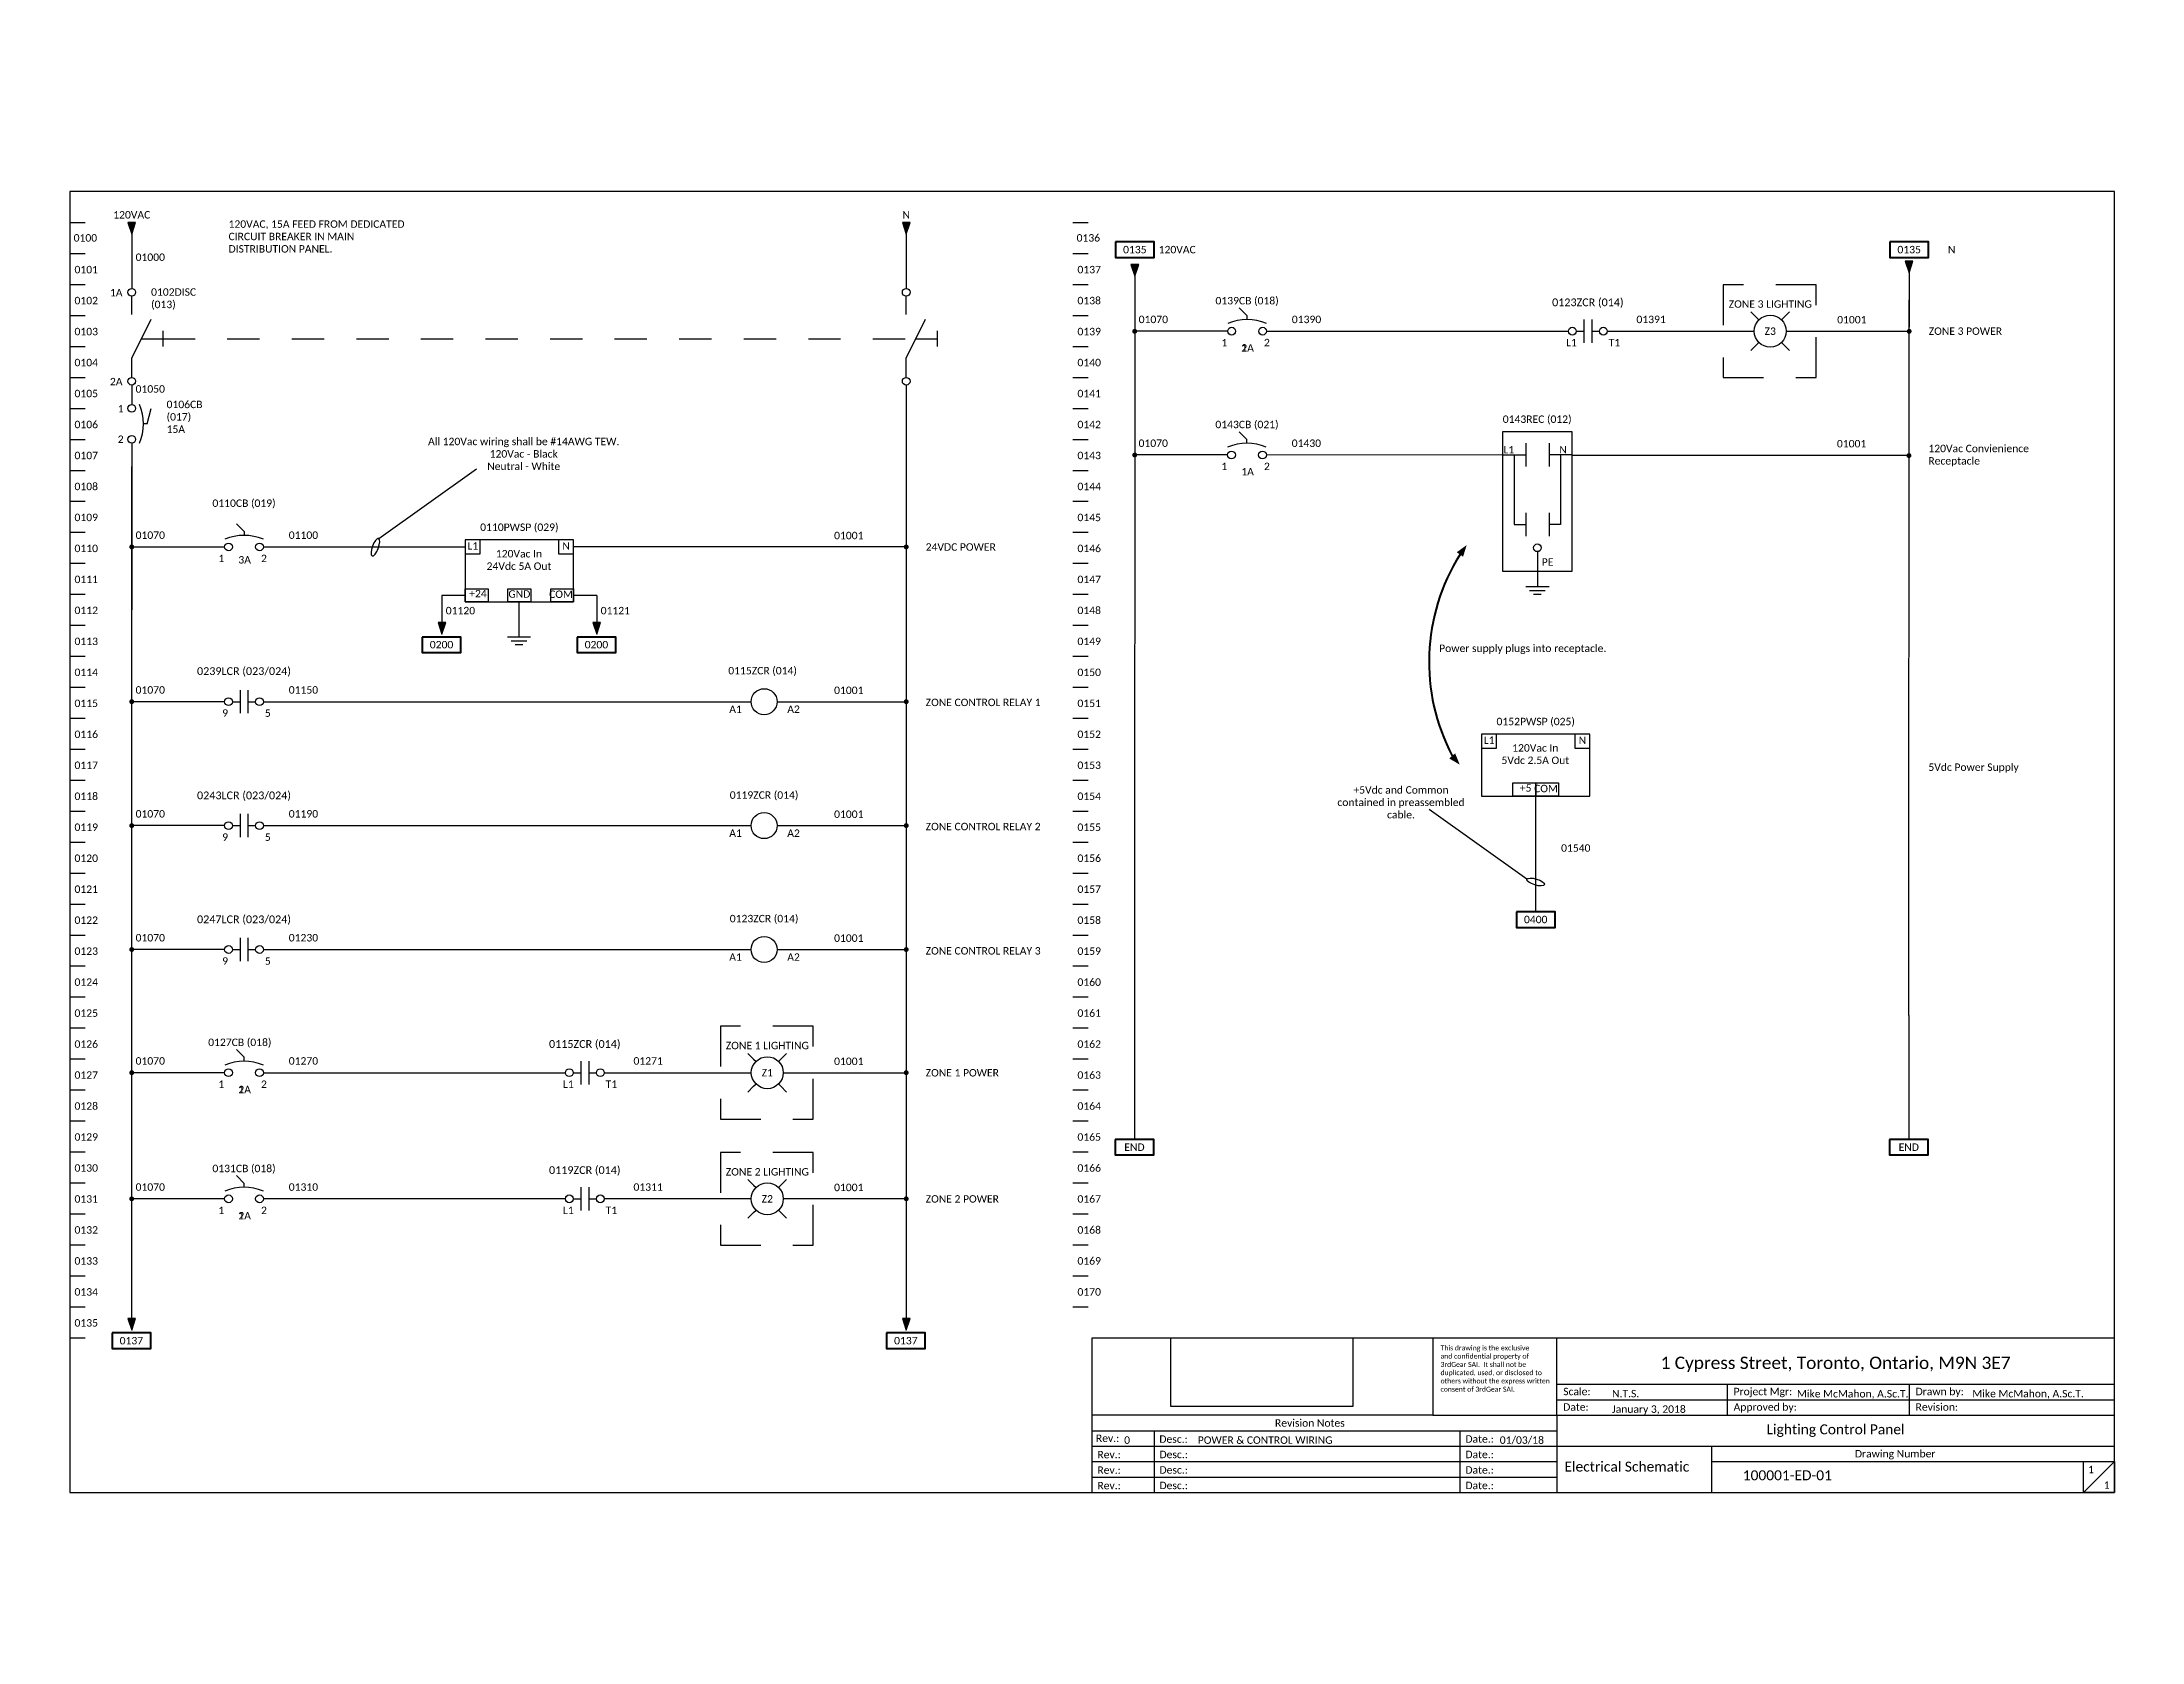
# Paper-space layout 'Layout1' of a CAD drawing. Header units: inches. Extents: x 0.1 to 10.6, y 0.1 to 8.1.
# The model-space entities are those that its viewports show. They can reach past a viewport. Long polylines and large blocks are cut down to what shows.
import ezdxf
from ezdxf.enums import TextEntityAlignment as Align

# ---------------------------------------------------------------- set-up
doc = ezdxf.new("R2010")
doc.units = ezdxf.units.IN
doc.header["$LTSCALE"] = 0.5
doc.header["$MEASUREMENT"] = 0
doc.linetypes.add('DASHED', pattern=[0.375, 0.25, -0.125])
doc.layers.get('0').update_dxf_attribs({"plot": 0})
for name, color, linetype in [('AC Wiring', 7, 'Continuous'), ('Images', 7, 'Continuous'), ('Physical Devices', 7, 'Continuous'), ('Text', 7, 'Continuous'), ('Title Block', 7, 'Continuous')]:
    doc.layers.add(name, color=color, linetype=linetype)
doc.layers.add('DASH DOT', color=7, linetype='DASHED', lineweight=25, transparency=0.3)
doc.layers.add('pointer', color=7, linetype='Continuous', lineweight=80)
doc.layers.add('text box', color=7, linetype='Continuous', lineweight=50)
doc.layers.get('0').off()
doc.styles.add('Electrical1', font='Calibril.ttf')
picture_1 = doc.add_image_def('image1.png', size_in_pixel=(3549, 1339))

# ---------------------------------------------------------------- blocks, each defined once
blk = doc.blocks.new('Pilot')
at = {"layer": 'Physical Devices'}
for p, q in [((0.018, 0.11), (-0.027, 0.156)), ((0.018, 0.11), (0.038, 0.091)), ((0.239, 0.11), (0.22, 0.091)), ((0.285, 0.156), (0.239, 0.11)), ((0.018, -0.11), (-0.027, -0.156)), ((0.018, -0.11), (0.038, -0.091)), ((0.239, -0.11), (0.22, -0.091)), ((0.285, -0.156), (0.239, -0.11))]:
    blk.add_line(p, q, dxfattribs=at)
blk.add_circle((0.129, 0), 0.129, dxfattribs=at)
at = {"layer": 'Physical Devices', "style": 'Electrical1'}
for p in [(0.129, 0.219), (0.129, 0)]:
    blk.add_attdef('TAG', text='', height=0.06, dxfattribs=at).set_placement(p, align=Align.MIDDLE_CENTER)

msp = doc.modelspace()

# ---------------------------------------------------------------- hatches: boundary and pattern name
at = {"layer": 'AC Wiring', "ltscale": 0.1}
for points in [[(0.719, 10.5), (0.75, 10.406), (0.781, 10.5)], [(6.969, 10.5), (7, 10.406), (7.031, 10.5)], [(15.062, 10.188), (15.093, 10.094), (15.124, 10.188)], [(8.813, 10.162), (8.845, 10.068), (8.876, 10.162)], [(3.222, 7.273), (3.253, 7.179), (3.284, 7.273)], [(4.472, 7.273), (4.503, 7.179), (4.534, 7.273)], [(0.719, 1.656), (0.75, 1.562), (0.781, 1.656)], [(6.969, 1.656), (7, 1.562), (7.031, 1.656)]]:
    msp.add_hatch(color=256, dxfattribs=at).paths.add_polyline_path(points)
at = {"layer": 'AC Wiring', "ltscale": 0.5}
h = msp.add_hatch(color=256, dxfattribs=at)
edge = h.paths.add_edge_path()
edge.add_arc((8.844, 9.622), 0.02, 0, 360)
h = msp.add_hatch(color=256, dxfattribs=at)
edge = h.paths.add_edge_path()
edge.add_arc((15.094, 9.622), 0.02, 0, 360)
h = msp.add_hatch(color=256, dxfattribs=at)
edge = h.paths.add_edge_path()
edge.add_arc((8.844, 8.624), 0.02, 0, 360)
h = msp.add_hatch(color=256, dxfattribs=at)
edge = h.paths.add_edge_path()
edge.add_arc((15.092, 8.619), 0.02, 0, 360)
h = msp.add_hatch(color=256, dxfattribs=at)
edge = h.paths.add_edge_path()
edge.add_arc((0.75, 7.882), 0.02, 0, 360)
h = msp.add_hatch(color=256, dxfattribs=at)
edge = h.paths.add_edge_path()
edge.add_arc((7, 7.882), 0.02, 0, 360)
h = msp.add_hatch(color=256, dxfattribs=at)
edge = h.paths.add_edge_path()
edge.add_arc((0.75, 6.633), 0.02, 0, 360)
h = msp.add_hatch(color=256, dxfattribs=at)
edge = h.paths.add_edge_path()
edge.add_arc((7, 6.633), 0.02, 0, 360)
h = msp.add_hatch(color=256, dxfattribs=at)
edge = h.paths.add_edge_path()
edge.add_arc((0.75, 5.633), 0.02, 0, 360)
h = msp.add_hatch(color=256, dxfattribs=at)
edge = h.paths.add_edge_path()
edge.add_arc((7, 5.633), 0.02, 0, 360)
h = msp.add_hatch(color=256, dxfattribs=at)
edge = h.paths.add_edge_path()
edge.add_arc((0.75, 4.633), 0.02, 0, 360)
h = msp.add_hatch(color=256, dxfattribs=at)
edge = h.paths.add_edge_path()
edge.add_arc((7, 4.633), 0.02, 0, 360)
h = msp.add_hatch(color=256, dxfattribs=at)
edge = h.paths.add_edge_path()
edge.add_arc((0.75, 3.639), 0.02, 0, 360)
h = msp.add_hatch(color=256, dxfattribs=at)
edge = h.paths.add_edge_path()
edge.add_arc((7, 3.639), 0.02, 0, 360)
h = msp.add_hatch(color=256, dxfattribs=at)
edge = h.paths.add_edge_path()
edge.add_arc((0.75, 2.621), 0.02, 0, 360)
h = msp.add_hatch(color=256, dxfattribs=at)
edge = h.paths.add_edge_path()
edge.add_arc((7, 2.621), 0.02, 0, 360)
at = {"layer": 'pointer', "ltscale": 0.1}
for points in [[(11.494, 7.803), (11.523, 7.897), (11.443, 7.839)], [(11.382, 6.175), (11.467, 6.125), (11.43, 6.216)]]:
    msp.add_hatch(color=256, dxfattribs=at).paths.add_polyline_path(points)

# ---------------------------------------------------------------- linework, layer by layer
at = {"layer": 'AC Wiring', "ltscale": 0.1}
for p, q in [((0, 11), (0, 0)), ((17.031, 11), (17.031, 0)), ((0.719, 10.5), (0.75, 10.406)), ((0.781, 10.5), (0.719, 10.5)), ((0.75, 10.406), (0.781, 10.5)), ((0.75, 10.406), (0.75, 9.969)), ((6.969, 10.5), (7, 10.406)), ((7.031, 10.5), (6.969, 10.5)), ((7, 10.406), (7.031, 10.5)), ((15.062, 10.188), (15.093, 10.094)), ((15.124, 10.188), (15.062, 10.188)), ((15.093, 10.094), (15.124, 10.188)), ((8.813, 10.162), (8.845, 10.068)), ((8.876, 10.162), (8.813, 10.162)), ((8.845, 10.094), (8.842, 4.1)), ((8.845, 10.068), (8.876, 10.162)), ((15.092, 4.1), (15.093, 9.875)), ((9.907, 9.623), (12.344, 9.623)), ((12.657, 9.623), (13.844, 9.623)), ((3.222, 7.273), (3.253, 7.179)), ((3.284, 7.273), (3.222, 7.273)), ((3.253, 7.179), (3.284, 7.273)), ((4.472, 7.273), (4.503, 7.179)), ((4.534, 7.273), (4.472, 7.273)), ((4.503, 7.179), (4.534, 7.273)), ((8.842, 4.1), (8.842, 3.1)), ((15.092, 4.1), (15.092, 3.1)), ((1.812, 3.639), (4.25, 3.639)), ((4.562, 3.639), (5.75, 3.639)), ((4.25, 2.621), (1.812, 2.621)), ((5.75, 2.621), (4.562, 2.621)), ((0.719, 1.656), (0.75, 1.562)), ((0.781, 1.656), (0.719, 1.656)), ((0.75, 1.562), (0.781, 1.656)), ((6.969, 1.656), (7, 1.562)), ((7.031, 1.656), (6.969, 1.656)), ((7, 1.562), (7.031, 1.656))]:
    msp.add_line(p, q, dxfattribs=at)
at = {"layer": 'AC Wiring', "ltscale": 0.5}
for p, q in [((7, 10.406), (7, 9.969)), ((0.75, 9.758), (0.75, 9.906)), ((7, 9.758), (7, 9.906)), ((0.75, 9.406), (0.906, 9.719)), ((7, 9.406), (7.156, 9.719)), ((0.828, 9.562), (1, 9.562)), ((1, 9.625), (1, 9.5)), ((7.078, 9.562), (7.25, 9.562)), ((7.25, 9.625), (7.25, 9.5)), ((0.75, 9.25), (0.75, 9.406)), ((7, 9.25), (7, 9.406)), ((0.75, 9.187), (0.75, 9.031)), ((7, 9.187), (7, 1.656)), ((12, 8.719), (12, 8.531)), ((12.188, 8.719), (12.188, 8.531)), ((2.743, 7.949), (3.531, 8.513)), ((11.811, 8.623), (9.907, 8.624)), ((11.812, 8.625), (12, 8.625)), ((11.906, 8.625), (11.906, 8.062)), ((12.375, 8.625), (12.188, 8.625)), ((12.281, 8.625), (12.281, 8.062)), ((12.374, 8.623), (15.093, 8.623)), ((12, 8.156), (12, 7.969)), ((12.188, 8.156), (12.188, 7.969)), ((11.906, 8.062), (12, 8.062)), ((12.281, 8.062), (12.188, 8.062)), ((12.094, 7.844), (12.094, 7.562)), ((12, 7.562), (12.188, 7.562)), ((12.031, 7.531), (12.156, 7.531)), ((12.062, 7.5), (12.125, 7.5)), ((3.875, 7.437), (3.875, 7.156)), ((3.781, 7.156), (3.969, 7.156)), ((3.812, 7.125), (3.938, 7.125)), ((3.844, 7.094), (3.906, 7.094)), ((12.009, 5.2), (11.22, 5.763)), ((12.08, 4.937), (12.08, 5.871))]:
    msp.add_line(p, q, dxfattribs=at)
at = {"layer": 'AC Wiring'}
for p, q in [((15.093, 10.094), (15.093, 9.656)), ((9.594, 9.623), (8.844, 9.623)), ((14.102, 9.623), (15.094, 9.623)), ((0.75, 8.719), (0.75, 7.375)), ((0.75, 1.656), (0.75, 8.531)), ((9.594, 8.624), (8.844, 8.624)), ((0.75, 7.882), (1.5, 7.882)), ((1.812, 7.882), (3.441, 7.882)), ((7, 7.882), (4.316, 7.882)), ((3.441, 7.491), (3.253, 7.491)), ((3.253, 7.491), (3.253, 7.273)), ((4.503, 7.491), (4.316, 7.491)), ((4.503, 7.491), (4.503, 7.273)), ((1.5, 6.633), (0.75, 6.633)), ((1.812, 6.633), (5.747, 6.633)), ((5.958, 6.633), (7, 6.633)), ((1.5, 5.633), (0.75, 5.633)), ((1.812, 5.633), (5.747, 5.633)), ((5.958, 5.633), (7, 5.633)), ((1.5, 4.633), (0.75, 4.633)), ((1.812, 4.633), (5.747, 4.633)), ((5.958, 4.633), (7, 4.633)), ((1.5, 3.639), (0.75, 3.639)), ((6.008, 3.639), (7, 3.639)), ((1.5, 2.621), (0.75, 2.621)), ((7, 2.621), (6.008, 2.621))]:
    msp.add_line(p, q, dxfattribs=at)
at = {"layer": 'AC Wiring', "ltscale": 0.5}
for points in [[(11.812, 8.812), (11.812, 7.687), (12.375, 7.687), (12.375, 8.812)], [(3.441, 7.938), (3.441, 7.438), (4.316, 7.438), (4.316, 7.938)], [(3.441, 7.938), (3.441, 7.826), (3.562, 7.826), (3.562, 7.938)], [(4.194, 7.938), (4.194, 7.826), (4.316, 7.826), (4.316, 7.938)], [(3.441, 7.438), (3.441, 7.544), (3.625, 7.544), (3.625, 7.438)], [(3.786, 7.438), (3.786, 7.544), (3.97, 7.544), (3.97, 7.438)], [(4.131, 7.438), (4.131, 7.544), (4.316, 7.544), (4.316, 7.438)], [(11.643, 6.371), (11.643, 5.871), (12.518, 5.871), (12.518, 6.371)], [(11.643, 6.371), (11.643, 6.258), (11.765, 6.258), (11.765, 6.371)], [(12.396, 6.371), (12.396, 6.258), (12.518, 6.258), (12.518, 6.371)], [(11.896, 5.871), (11.896, 5.977), (12.08, 5.977), (12.08, 5.871)], [(12.08, 5.871), (12.08, 5.977), (12.265, 5.977), (12.265, 5.871)]]:
    msp.add_lwpolyline(points, close=True, dxfattribs=at)
at = {"layer": 'AC Wiring'}
for centre in [(0.75, 9.937), (7, 9.937), (0.75, 9.219), (7, 9.219)]:
    msp.add_circle(centre, 0.0312, dxfattribs=at)
at = {"layer": 'AC Wiring', "ltscale": 0.5}
msp.add_circle((12.094, 7.875), 0.0312, dxfattribs=at)
at = {"layer": 'AC Wiring', "ltscale": 0.5, "extrusion": (0, 0, -1)}
msp.add_ellipse((2.716, 7.879), major_axis=(-0.0261, -0.0697), ratio=0.333587, dxfattribs=at)
at = {"layer": 'AC Wiring', "ltscale": 0.5}
msp.add_ellipse((12.08, 5.178), major_axis=(-0.0713, 0.0215), ratio=0.333587, dxfattribs=at)
at = {"layer": 'DASH DOT', "ltscale": 0.5}
msp.add_line((1, 9.562), (7, 9.562), dxfattribs=at)
at = {"layer": 'DASH DOT'}
for points in [[(13.594, 9.998), (13.594, 9.248), (14.344, 9.248), (14.344, 9.998)], [(5.5, 4.014), (5.5, 3.264), (6.25, 3.264), (6.25, 4.014)], [(5.5, 2.996), (5.5, 2.246), (6.25, 2.246), (6.25, 2.996)]]:
    msp.add_lwpolyline(points, close=True, dxfattribs=at)
at = {"layer": 'Physical Devices'}
for p, q in [((9.751, 9.748), (9.688, 9.811)), ((9.751, 9.748), (9.688, 9.811)), ((9.751, 9.717), (9.751, 9.748)), ((9.751, 9.717), (9.751, 9.748)), ((12.469, 9.717), (12.469, 9.53)), ((12.532, 9.717), (12.532, 9.53)), ((12.407, 9.623), (12.469, 9.623)), ((12.532, 9.623), (12.594, 9.623)), ((0.875, 8.875), (0.906, 9)), ((0.875, 8.875), (0.844, 8.875)), ((9.75, 8.749), (9.688, 8.812)), ((9.75, 8.749), (9.688, 8.812)), ((9.75, 8.718), (9.75, 8.749)), ((9.75, 8.718), (9.75, 8.749)), ((1.656, 8.007), (1.594, 8.069)), ((1.656, 8.007), (1.656, 7.976)), ((1.562, 6.633), (1.625, 6.633)), ((1.625, 6.727), (1.625, 6.54)), ((1.688, 6.727), (1.688, 6.54)), ((1.688, 6.633), (1.75, 6.633)), ((1.562, 5.633), (1.625, 5.633)), ((1.625, 5.727), (1.625, 5.539)), ((1.688, 5.727), (1.688, 5.539)), ((1.688, 5.633), (1.75, 5.633)), ((1.562, 4.633), (1.625, 4.633)), ((1.625, 4.727), (1.625, 4.539)), ((1.688, 4.727), (1.688, 4.539)), ((1.688, 4.633), (1.75, 4.633)), ((1.656, 3.764), (1.594, 3.826)), ((1.656, 3.764), (1.594, 3.826)), ((1.656, 3.733), (1.656, 3.764)), ((1.656, 3.733), (1.656, 3.764)), ((4.375, 3.733), (4.375, 3.545)), ((4.438, 3.733), (4.438, 3.545)), ((4.312, 3.639), (4.375, 3.639)), ((4.438, 3.639), (4.5, 3.639)), ((1.656, 2.746), (1.594, 2.808)), ((1.656, 2.746), (1.594, 2.808)), ((1.656, 2.714), (1.656, 2.746)), ((1.656, 2.714), (1.656, 2.746)), ((4.375, 2.714), (4.375, 2.527)), ((4.438, 2.714), (4.438, 2.527)), ((4.312, 2.621), (4.375, 2.621)), ((4.438, 2.621), (4.5, 2.621))]:
    msp.add_line(p, q, dxfattribs=at)
for centre, radius in [((9.626, 9.623), 0.0312), ((9.626, 9.623), 0.0312), ((9.876, 9.623), 0.0312), ((9.876, 9.623), 0.0312), ((12.376, 9.623), 0.0312), ((12.626, 9.623), 0.0312), ((0.75, 9), 0.0312), ((0.75, 8.75), 0.0312), ((9.625, 8.624), 0.0312), ((9.625, 8.624), 0.0312), ((9.875, 8.624), 0.0312), ((9.875, 8.624), 0.0312), ((1.531, 7.882), 0.0312), ((1.781, 7.882), 0.0312), ((1.531, 6.633), 0.0312), ((1.781, 6.633), 0.0312), ((5.853, 6.633), 0.105), ((1.531, 5.633), 0.0312), ((1.781, 5.633), 0.0312), ((5.853, 5.633), 0.105), ((1.531, 4.633), 0.0312), ((1.781, 4.633), 0.0312), ((5.853, 4.633), 0.105), ((1.531, 3.639), 0.0312), ((1.531, 3.639), 0.0312), ((1.781, 3.639), 0.0312), ((1.781, 3.639), 0.0312), ((4.281, 3.639), 0.0312), ((4.531, 3.639), 0.0312), ((1.531, 2.621), 0.0312), ((1.531, 2.621), 0.0312), ((1.781, 2.621), 0.0312), ((1.781, 2.621), 0.0312), ((4.281, 2.621), 0.0312), ((4.531, 2.621), 0.0312)]:
    msp.add_circle(centre, radius, dxfattribs=at)
for centre, start, end in [((9.751, 9.311), 67.3801, 112.6199), ((9.751, 9.311), 67.3801, 112.6199), ((0.438, 8.875), 337.3801, 22.6199), ((9.75, 8.312), 67.3801, 112.6199), ((9.75, 8.312), 67.3801, 112.6199), ((1.656, 7.569), 67.3801, 112.6199), ((1.656, 3.326), 67.3801, 112.6199), ((1.656, 3.326), 67.3801, 112.6199), ((1.656, 2.308), 67.3801, 112.6199), ((1.656, 2.308), 67.3801, 112.6199)]:
    msp.add_arc(centre, 0.406, start, end, dxfattribs=at)
at = {"layer": 'pointer', "ltscale": 0.5}
msp.add_arc((12.845, 6.954), 1.626, 147.7973, 207.7975, dxfattribs=at)
at = {"layer": 'text box', "ltscale": 0.1}
for points in [[(8.688, 10.344), (8.688, 10.219), (9.001, 10.219), (9.001, 10.344)], [(14.938, 10.344), (14.938, 10.219), (15.25, 10.219), (15.25, 10.344)], [(3.094, 7.155), (3.094, 7.03), (3.406, 7.03), (3.406, 7.155)], [(4.344, 7.155), (4.344, 7.03), (4.656, 7.03), (4.656, 7.155)], [(11.924, 4.937), (11.924, 4.812), (12.237, 4.812), (12.237, 4.937)], [(8.686, 3.1), (8.686, 2.975), (8.998, 2.975), (8.998, 3.1)], [(14.935, 3.1), (14.935, 2.975), (15.247, 2.975), (15.247, 3.1)], [(0.591, 1.539), (0.591, 1.414), (0.903, 1.414), (0.903, 1.539)], [(6.841, 1.539), (6.841, 1.414), (7.153, 1.414), (7.153, 1.539)]]:
    msp.add_lwpolyline(points, close=True, dxfattribs=at)
at = {"layer": 'Title Block'}
for p, q in [((16.75, 10.75), (0.25, 10.75)), ((0.25, 10.75), (0.25, 0.25)), ((16.75, 0.25), (16.75, 10.75)), ((0.25, 10.5), (0.375, 10.5)), ((8.344, 10.5), (8.469, 10.5)), ((0.25, 10.25), (0.375, 10.25)), ((8.344, 10.25), (8.469, 10.25)), ((0.25, 10), (0.375, 10)), ((8.344, 10), (8.469, 10)), ((0.25, 9.75), (0.375, 9.75)), ((8.344, 9.75), (8.469, 9.75)), ((0.25, 9.5), (0.375, 9.5)), ((8.344, 9.5), (8.469, 9.5)), ((0.25, 9.25), (0.375, 9.25)), ((8.344, 9.25), (8.469, 9.25)), ((0.25, 9), (0.375, 9)), ((8.344, 9), (8.469, 9)), ((0.25, 8.75), (0.375, 8.75)), ((8.344, 8.75), (8.469, 8.75)), ((0.25, 8.5), (0.375, 8.5)), ((8.344, 8.5), (8.469, 8.5)), ((0.25, 8.25), (0.375, 8.25)), ((8.344, 8.25), (8.469, 8.25)), ((0.25, 8), (0.375, 8)), ((8.344, 8), (8.469, 8)), ((0.25, 7.75), (0.375, 7.75)), ((8.344, 7.75), (8.469, 7.75)), ((0.25, 7.5), (0.375, 7.5)), ((8.344, 7.5), (8.469, 7.5)), ((0.25, 7.25), (0.375, 7.25)), ((8.344, 7.25), (8.469, 7.25)), ((0.25, 7), (0.375, 7)), ((8.344, 7), (8.469, 7)), ((0.25, 6.75), (0.375, 6.75)), ((8.344, 6.75), (8.469, 6.75)), ((0.25, 6.5), (0.375, 6.5)), ((8.344, 6.5), (8.469, 6.5)), ((0.25, 6.25), (0.375, 6.25)), ((8.344, 6.25), (8.469, 6.25)), ((0.25, 6), (0.375, 6)), ((8.344, 6), (8.469, 6)), ((0.25, 5.75), (0.375, 5.75)), ((8.344, 5.75), (8.469, 5.75)), ((0.25, 5.5), (0.375, 5.5)), ((8.344, 5.5), (8.469, 5.5)), ((0.25, 5.25), (0.375, 5.25)), ((8.344, 5.25), (8.469, 5.25)), ((0.25, 5), (0.375, 5)), ((8.344, 5), (8.469, 5)), ((0.25, 4.75), (0.375, 4.75)), ((8.344, 4.75), (8.469, 4.75)), ((0.25, 4.5), (0.375, 4.5)), ((8.344, 4.5), (8.469, 4.5)), ((0.25, 4.25), (0.375, 4.25)), ((8.344, 4.25), (8.469, 4.25)), ((0.25, 4), (0.375, 4)), ((8.344, 4), (8.469, 4)), ((0.25, 3.75), (0.375, 3.75)), ((8.344, 3.75), (8.469, 3.75)), ((0.25, 3.5), (0.375, 3.5)), ((8.344, 3.5), (8.469, 3.5)), ((0.25, 3.25), (0.375, 3.25)), ((8.344, 3.25), (8.469, 3.25)), ((0.25, 3), (0.375, 3)), ((8.344, 3), (8.469, 3)), ((0.25, 2.75), (0.375, 2.75)), ((8.344, 2.75), (8.469, 2.75)), ((0.25, 2.5), (0.375, 2.5)), ((8.344, 2.5), (8.469, 2.5)), ((0.25, 2.25), (0.375, 2.25)), ((8.344, 2.25), (8.469, 2.25)), ((0.25, 2), (0.375, 2)), ((8.344, 2), (8.469, 2)), ((0.25, 1.75), (0.375, 1.75)), ((8.344, 1.75), (8.469, 1.75)), ((0.25, 1.5), (0.375, 1.5)), ((8.5, 0.25), (8.5, 1.5)), ((8.5, 1.5), (16.75, 1.5)), ((11.25, 1.5), (11.25, 0.875)), ((12.25, 0.875), (12.25, 1.5)), ((12.25, 1.125), (16.75, 1.125)), ((13.625, 1.125), (13.625, 0.875)), ((15.094, 1.125), (15.094, 0.875)), ((11.25, 0.875), (8.5, 0.875)), ((11.25, 0.875), (12.25, 0.875)), ((12.25, 1), (16.75, 1)), ((12.25, 0.875), (12.25, 0.25)), ((12.25, 0.875), (16.75, 0.875)), ((8.5, 0.75), (12.25, 0.75)), ((9, 0.75), (9, 0.25)), ((11.469, 0.75), (11.469, 0.25)), ((8.5, 0.625), (12.25, 0.625)), ((12.25, 0.625), (16.75, 0.625)), ((13.5, 0.625), (13.5, 0.25)), ((8.5, 0.5), (12.25, 0.5)), ((8.5, 0.375), (12.25, 0.375)), ((13.5, 0.5), (16.75, 0.5)), ((16.75, 0.5), (16.5, 0.25)), ((0.25, 0.25), (16.75, 0.25))]:
    msp.add_line(p, q, dxfattribs=at)
msp.add_lwpolyline([(16.75, 0.25), (16.5, 0.25), (16.5, 0.5), (16.75, 0.5)], close=True, dxfattribs=at)

# ---------------------------------------------------------------- block references
at = {"layer": 'Physical Devices'}
ref = msp.add_blockref('Pilot', (13.844, 9.623), dxfattribs=at)
ref.add_attrib('TAG', 'Z3', dxfattribs={"height": 0.06, "style": 'Electrical1'}).set_placement((13.973, 9.623), align=Align.MIDDLE_CENTER)
ref.add_attrib('TAG', 'ZONE 3 LIGHTING', dxfattribs={"height": 0.06, "style": 'Electrical1'}).set_placement((13.973, 9.842), align=Align.MIDDLE_CENTER)
ref = msp.add_blockref('Pilot', (5.75, 3.639), dxfattribs=at)
ref.add_attrib('TAG', 'Z1', dxfattribs={"height": 0.06, "style": 'Electrical1'}).set_placement((5.879, 3.639), align=Align.MIDDLE_CENTER)
ref.add_attrib('TAG', 'ZONE 1 LIGHTING', dxfattribs={"height": 0.06, "style": 'Electrical1'}).set_placement((5.879, 3.858), align=Align.MIDDLE_CENTER)
ref = msp.add_blockref('Pilot', (5.75, 2.621), dxfattribs=at)
ref.add_attrib('TAG', 'Z2', dxfattribs={"height": 0.06, "style": 'Electrical1'}).set_placement((5.879, 2.621), align=Align.MIDDLE_CENTER)
ref.add_attrib('TAG', 'ZONE 2 LIGHTING', dxfattribs={"height": 0.06, "style": 'Electrical1'}).set_placement((5.879, 2.839), align=Align.MIDDLE_CENTER)

# ---------------------------------------------------------------- texts
at = {"layer": 'Physical Devices', "insert": (14.5, 1.285), "char_height": 0.1, "width": 4.5, "attachment_point": 5, "style": 'Electrical1'}
msp.add_mtext('{1 Cypress Street, Toronto, Ontario, M9N 3E7}', dxfattribs=at)
at = {"layer": 'Text', "style": 'Electrical1'}
for s, insert, char_height, width, attachment_point in [('120VAC', (0.75, 10.562), 0.06, 0.375, 5), ('{120VAC, 15A FEED FROM DEDICATED CIRCUIT BREAKER IN MAIN DISTRIBUTION PANEL.}', (1.531, 10.387), 0.06, 1.52835, 4), ('N', (7, 10.562), 0.06, 0.375, 5), ('{01000}', (0.781, 10.25), 0.06, 0.21875, 1), ('{0135}', (8.845, 10.281), 0.06, 0.125, 5), ('{120VAC}', (9.187, 10.281), 0.06, 0.375, 5), ('{0135}', (15.094, 10.281), 0.06, 0.125, 5), ('{N}', (15.437, 10.281), 0.06, 0.375, 5), ('{1A}', (0.574, 9.964), 0.06, 0.34375, 1), ('{0102DISC\\P(013)}', (0.906, 9.969), 0.06, 0.78125, 1), ('{0139CB (018)}', (9.751, 9.899), 0.06, 0.60647, 2), ('{0123ZCR (014)}', (12.501, 9.811), 0.0625, 0.78125, 8), ('{01070}', (8.876, 9.748), 0.06, 0.21875, 1), ('{01390}', (10.112, 9.748), 0.06, 0.21875, 1), ('{01391}', (12.893, 9.748), 0.06, 0.21875, 1), ('{01001}', (14.513, 9.746), 0.06, 0.21875, 1), ('{1}', (9.544, 9.561), 0.06, 0.34375, 1), ('{2A}', (9.755, 9.518), 0.06, 0.4375, 2), ('1A', (9.755, 9.518), 0.06, 0.4375, 2), ('{2}', (9.887, 9.561), 0.06, 0.40625, 1), ('{L1}', (12.325, 9.561), 0.06, 0.40625, 1), ('{T1}', (12.669, 9.561), 0.06, 0.40625, 1), ('{ZONE 3 POWER}', (15.252, 9.623), 0.06, 0.89062, 4), ('{2A}', (0.574, 9.246), 0.06, 0.34375, 1), ('01050', (0.781, 9.187), 0.06, 0.21875, 1), ('{1}', (0.637, 9.027), 0.06, 0.34375, 1), ('{0106CB\\P(017)\\P15A}', (1.031, 9.062), 0.06, 0.78125, 1), ('{0143CB (021)}', (9.75, 8.9), 0.06, 0.60647, 2), ('{0143REC (012)}', (12.092, 8.943), 0.06, 0.70949, 2), ('{2}', (0.637, 8.781), 0.06, 0.40625, 1), ('{All 120Vac wiring shall be #14AWG TEW.\\P120Vac - Black\\PNeutral - White}', (3.913, 8.763), 0.06, 1.82574, 2), ('{01070}', (8.875, 8.749), 0.06, 0.21875, 1), ('{01430}', (10.111, 8.749), 0.06, 0.21875, 1), ('{L1}', (11.863, 8.696), 0.06, 0.70949, 2), ('{N}', (12.301, 8.696), 0.06, 0.70949, 2), ('{01001}', (14.511, 8.745), 0.06, 0.21875, 1), ('{120Vac Convienience Receptacle}', (15.249, 8.619), 0.06, 0.89063, 4), ('{1}', (9.543, 8.562), 0.06, 0.34375, 1), ('1A', (9.755, 8.519), 0.06, 0.4375, 2), ('1A', (9.755, 8.519), 0.06, 0.4375, 2), ('{2}', (9.887, 8.562), 0.06, 0.40625, 1), ('{0110CB (019)}', (1.656, 8.265), 0.06, 0.54397, 2), ('{01070}', (0.781, 8.007), 0.06, 0.21875, 1), ('{01100}', (2.017, 8.007), 0.06, 0.21875, 1), ('{0110PWSP (029)}', (3.878, 8.071), 0.06, 0.70949, 2), ('{01001}', (6.418, 8.004), 0.06, 0.21875, 1), ('{1}', (1.449, 7.819), 0.06, 0.34375, 1), ('{3A}', (1.661, 7.808), 0.06, 0.4375, 2), ('{2}', (1.793, 7.819), 0.06, 0.40625, 1), ('{L1}', (3.502, 7.92), 0.06, 0.70949, 2), ('{120Vac In\\P24Vdc 5A Out}', (3.875, 7.857), 0.06, 0.70949, 2), ('{N}', (4.255, 7.92), 0.06, 0.70949, 2), ('{24VDC POWER}', (7.157, 7.881), 0.06, 0.89062, 4), ('{PE}', (12.176, 7.79), 0.06, 0.70949, 2), ('{+24}', (3.544, 7.535), 0.06, 0.70949, 2), ('{GND}', (3.878, 7.532), 0.06, 0.70949, 2), ('{COM}', (4.214, 7.53), 0.06, 0.70949, 2), ('{01120}', (3.284, 7.398), 0.06, 0.21875, 1), ('{01121}', (4.534, 7.398), 0.06, 0.21875, 1), ('{0200}', (3.25, 7.093), 0.06, 0.125, 5), ('{0200}', (4.5, 7.093), 0.06, 0.125, 5), ('{Power supply plugs into receptacle.}', (11.301, 7.094), 0.06, 1.57381, 1), ('{0239LCR (023/024)}', (1.656, 6.835), 0.0625, 0.78125, 8), ('{0115ZCR (014)}', (5.841, 6.877), 0.06, 0.57199, 5), ('{01070}', (0.781, 6.758), 0.06, 0.21875, 1), ('{01150}', (2.017, 6.758), 0.06, 0.21875, 1), ('{01001}', (6.418, 6.755), 0.06, 0.21875, 1), ('{ZONE CONTROL RELAY 1}', (7.157, 6.627), 0.06, 0.99534, 4), ('{9}', (1.48, 6.571), 0.06, 0.40625, 1), ('{5}', (1.824, 6.571), 0.06, 0.40625, 1), ('A1', (5.572, 6.602), 0.06, 0.40625, 1), ('A2', (6.04, 6.602), 0.06, 0.40625, 1), ('{0152PWSP (025)}', (12.08, 6.503), 0.06, 0.70949, 2), ('{L1}', (11.704, 6.352), 0.06, 0.70949, 2), ('{120Vac In\\P5Vdc 2.5A Out}', (12.077, 6.29), 0.06, 0.70949, 2), ('{N}', (12.457, 6.352), 0.06, 0.70949, 2), ('{5Vdc Power Supply}', (15.249, 6.097), 0.06, 0.89062, 4), ('{+5Vdc and Common contained in preassembled cable.}', (10.993, 5.951), 0.06, 1.05864, 2), ('{+5}', (11.999, 5.967), 0.06, 0.70949, 2), ('{COM}', (12.163, 5.962), 0.06, 0.70949, 2), ('{0243LCR (023/024)}', (1.656, 5.832), 0.0625, 0.78125, 8), ('{0119ZCR (014)}', (5.853, 5.873), 0.06, 0.59487, 5), ('{01070}', (0.781, 5.758), 0.06, 0.21875, 1), ('{01190}', (2.017, 5.758), 0.06, 0.21875, 1), ('A1', (5.572, 5.602), 0.06, 0.40625, 1), ('A2', (6.04, 5.602), 0.06, 0.40625, 1), ('{01001}', (6.418, 5.755), 0.06, 0.21875, 1), ('{ZONE CONTROL RELAY 2}', (7.157, 5.625), 0.06, 0.99534, 4), ('{9}', (1.48, 5.57), 0.06, 0.40625, 1), ('{5}', (1.824, 5.57), 0.06, 0.40625, 1), ('{01540}', (12.285, 5.482), 0.06, 0.21875, 1), ('{0247LCR (023/024)}', (1.656, 4.832), 0.0625, 0.78125, 8), ('{0123ZCR (014)}', (5.853, 4.876), 0.06, 0.59487, 5), ('{01070}', (0.781, 4.758), 0.06, 0.21875, 1), ('{01230}', (2.017, 4.758), 0.06, 0.21875, 1), ('{01001}', (6.418, 4.755), 0.06, 0.21875, 1), ('{0400}', (12.08, 4.875), 0.06, 0.125, 5), ('A1', (5.572, 4.602), 0.06, 0.40625, 1), ('A2', (6.04, 4.602), 0.06, 0.40625, 1), ('{ZONE CONTROL RELAY 3}', (7.157, 4.622), 0.06, 0.99534, 4), ('{9}', (1.48, 4.57), 0.06, 0.40625, 1), ('{5}', (1.824, 4.57), 0.06, 0.40625, 1), ('{0127CB (018)}', (1.622, 3.914), 0.06, 0.69386, 2), ('{0115ZCR (014)}', (4.406, 3.826), 0.0625, 0.78125, 8), ('{01070}', (0.781, 3.764), 0.06, 0.21875, 1), ('{01270}', (2.017, 3.764), 0.06, 0.21875, 1), ('{01271}', (4.799, 3.764), 0.06, 0.21875, 1), ('{01001}', (6.418, 3.761), 0.06, 0.21875, 1), ('{1}', (1.449, 3.576), 0.06, 0.34375, 1), ('{2}', (1.793, 3.576), 0.06, 0.40625, 1), ('{L1}', (4.23, 3.576), 0.06, 0.34375, 1), ('{T1}', (4.574, 3.576), 0.06, 0.40625, 1), ('{ZONE 1 POWER}', (7.157, 3.638), 0.06, 0.89062, 4), ('{2A}', (1.661, 3.533), 0.06, 0.4375, 2), ('1A', (1.661, 3.533), 0.06, 0.4375, 2), ('{END}', (8.842, 3.038), 0.06, 0.125, 5), ('{END}', (15.091, 3.038), 0.06, 0.125, 5), ('{0131CB (018)}', (1.656, 2.896), 0.06, 0.60647, 2), ('{0119ZCR (014)}', (4.406, 2.808), 0.0625, 0.78125, 8), ('{01070}', (0.781, 2.746), 0.06, 0.21875, 1), ('{01310}', (2.017, 2.746), 0.06, 0.21875, 1), ('{01311}', (4.799, 2.746), 0.06, 0.21875, 1), ('{01001}', (6.418, 2.743), 0.06, 0.21875, 1), ('{1}', (1.449, 2.558), 0.06, 0.34375, 1), ('{2}', (1.793, 2.558), 0.06, 0.40625, 1), ('{L1}', (4.23, 2.558), 0.06, 0.40625, 1), ('{T1}', (4.574, 2.558), 0.06, 0.40625, 1), ('{ZONE 2 POWER}', (7.157, 2.62), 0.06, 0.89062, 4), ('{2A}', (1.661, 2.515), 0.06, 0.4375, 2), ('1A', (1.661, 2.515), 0.06, 0.4375, 2), ('{0137}', (0.747, 1.476), 0.06, 0.125, 5), ('{0137}', (6.997, 1.476), 0.06, 0.125, 5)]:
    msp.add_mtext(s, dxfattribs=dict(at, insert=insert, char_height=char_height, width=width, attachment_point=attachment_point))
at = {"layer": 'Title Block', "style": 'Electrical1'}
for s, insert, char_height, width, attachment_point in [('0100', (0.281, 10.406), 0.06, 0.1875, 1), ('0136', (8.375, 10.406), 0.06, 0.1875, 1), ('0101', (0.288, 10.15), 0.06, 0.1875, 1), ('0137', (8.382, 10.15), 0.06, 0.1875, 1), ('0102', (0.288, 9.9), 0.06, 0.1875, 1), ('0138', (8.382, 9.9), 0.06, 0.1875, 1), ('0103', (0.288, 9.65), 0.06, 0.1875, 1), ('0139', (8.382, 9.65), 0.06, 0.1875, 1), ('0104', (0.288, 9.4), 0.06, 0.1875, 1), ('0140', (8.382, 9.4), 0.06, 0.1875, 1), ('0105', (0.288, 9.15), 0.06, 0.1875, 1), ('0141', (8.382, 9.15), 0.06, 0.1875, 1), ('0106', (0.288, 8.9), 0.06, 0.1875, 1), ('0142', (8.382, 8.9), 0.06, 0.1875, 1), ('0107', (0.288, 8.65), 0.06, 0.1875, 1), ('0143', (8.382, 8.65), 0.06, 0.1875, 1), ('0108', (0.288, 8.4), 0.06, 0.1875, 1), ('0144', (8.382, 8.4), 0.06, 0.1875, 1), ('0109', (0.288, 8.15), 0.06, 0.1875, 1), ('0145', (8.382, 8.15), 0.06, 0.1875, 1), ('0110', (0.288, 7.9), 0.06, 0.1875, 1), ('0146', (8.382, 7.9), 0.06, 0.1875, 1), ('0111', (0.288, 7.65), 0.06, 0.1875, 1), ('0147', (8.382, 7.65), 0.06, 0.1875, 1), ('0112', (0.288, 7.4), 0.06, 0.1875, 1), ('0148', (8.382, 7.4), 0.06, 0.1875, 1), ('0113', (0.288, 7.15), 0.06, 0.1875, 1), ('0149', (8.382, 7.15), 0.06, 0.1875, 1), ('0114', (0.288, 6.9), 0.06, 0.1875, 1), ('0150', (8.382, 6.9), 0.06, 0.1875, 1), ('0115', (0.288, 6.65), 0.06, 0.1875, 1), ('0151', (8.382, 6.65), 0.06, 0.1875, 1), ('0116', (0.288, 6.4), 0.06, 0.1875, 1), ('0152', (8.382, 6.4), 0.06, 0.1875, 1), ('0117', (0.288, 6.15), 0.06, 0.1875, 1), ('0153', (8.382, 6.15), 0.06, 0.1875, 1), ('0118', (0.288, 5.9), 0.06, 0.1875, 1), ('0154', (8.382, 5.9), 0.06, 0.1875, 1), ('0119', (0.288, 5.65), 0.06, 0.1875, 1), ('0155', (8.382, 5.65), 0.06, 0.1875, 1), ('0120', (0.288, 5.4), 0.06, 0.1875, 1), ('0156', (8.382, 5.4), 0.06, 0.1875, 1), ('0121', (0.288, 5.15), 0.06, 0.1875, 1), ('0157', (8.382, 5.15), 0.06, 0.1875, 1), ('0122', (0.288, 4.9), 0.06, 0.1875, 1), ('0158', (8.382, 4.9), 0.06, 0.1875, 1), ('0123', (0.288, 4.65), 0.06, 0.1875, 1), ('0159', (8.382, 4.65), 0.06, 0.1875, 1), ('0124', (0.288, 4.4), 0.06, 0.1875, 1), ('0160', (8.382, 4.4), 0.06, 0.1875, 1), ('0125', (0.288, 4.15), 0.06, 0.1875, 1), ('0161', (8.382, 4.15), 0.06, 0.1875, 1), ('0126', (0.288, 3.9), 0.06, 0.1875, 1), ('0162', (8.382, 3.9), 0.06, 0.1875, 1), ('0127', (0.288, 3.65), 0.06, 0.1875, 1), ('0163', (8.382, 3.65), 0.06, 0.1875, 1), ('0128', (0.288, 3.4), 0.06, 0.1875, 1), ('0164', (8.382, 3.4), 0.06, 0.1875, 1), ('0129', (0.288, 3.15), 0.06, 0.1875, 1), ('0165', (8.382, 3.15), 0.06, 0.1875, 1), ('0130', (0.288, 2.9), 0.06, 0.1875, 1), ('0166', (8.382, 2.9), 0.06, 0.1875, 1), ('0131', (0.288, 2.65), 0.06, 0.1875, 1), ('0167', (8.382, 2.65), 0.06, 0.1875, 1), ('0132', (0.288, 2.4), 0.06, 0.1875, 1), ('0168', (8.382, 2.4), 0.06, 0.1875, 1), ('0133', (0.288, 2.15), 0.06, 0.1875, 1), ('0169', (8.382, 2.15), 0.06, 0.1875, 1), ('0134', (0.288, 1.9), 0.06, 0.1875, 1), ('0170', (8.382, 1.9), 0.06, 0.1875, 1), ('0135', (0.288, 1.65), 0.06, 0.1875, 1), ('{This drawing is the exclusive\\Pand confidential property of\\P3rdGear SAI.  It shall not be \\Pduplicated, used, or disclosed to \\Pothers without the express written \\Pconsent of 3rdGear SAI.}', (11.312, 1.438), 0.04, 1.25, 1), ('Scale:', (12.302, 1.096), 0.06, 1.375, 1), ('N.T.S.', (12.696, 1.079), 0.06, 0.26017, 1), ('Project Mgr:', (13.677, 1.096), 0.06, 1.375, 1), ('{Mike McMahon, A.Sc.T.}', (14.188, 1.078), 0.06, 0.99227, 1), ('Drawn by:', (15.146, 1.096), 0.06, 1.375, 1), ('Mike McMahon, A.Sc.T.', (15.603, 1.079), 0.06, 0.99227, 1), ('Date:', (12.302, 0.971), 0.06, 1.375, 1), ('{January 3, 2018}', (12.696, 0.954), 0.06, 0.86601, 1), ('Approved by:', (13.677, 0.971), 0.06, 1.375, 1), ('Revision:', (15.146, 0.971), 0.06, 1.375, 1), ('Rev.:', (8.531, 0.719), 0.06, 0.1875, 1), ('{0}', (8.759, 0.704), 0.06, 0.26017, 1), ('Desc.:', (9.043, 0.712), 0.06, 0.1875, 1), ('POWER & CONTROL WIRING', (9.353, 0.704), 0.06, 1.58476, 1), ('Revision Notes', (9.976, 0.842), 0.06, 1.375, 1), ('Date.:', (11.513, 0.713), 0.06, 0.1875, 1), ('{01/03/18}', (11.79, 0.704), 0.06, 0.26017, 1), ('{Lighting Control Panel}', (14.5, 0.75), 0.08, 1.93654, 5), ('Rev.:', (8.543, 0.587), 0.06, 0.1875, 1), ('Desc.:', (9.044, 0.588), 0.06, 0.1875, 1), ('Date.:', (11.513, 0.588), 0.06, 0.1875, 1), ('Drawing Number', (14.656, 0.594), 0.06, 1.375, 1), ('Rev.:', (8.543, 0.462), 0.06, 0.1875, 1), ('Desc.:', (9.044, 0.463), 0.06, 0.1875, 1), ('Date.:', (11.513, 0.463), 0.06, 0.1875, 1), ('Electrical Schematic', (12.312, 0.5), 0.08, 1.21875, 1), ('{100001-ED-01}', (13.751, 0.43), 0.08, 1.21875, 1), ('1', (16.562, 0.437), 0.06, 0.125, 5), ('{1}', (16.688, 0.311), 0.06, 0.125, 5), ('Rev.:', (8.543, 0.337), 0.06, 0.1875, 1), ('Desc.:', (9.044, 0.338), 0.06, 0.1875, 1), ('Date.:', (11.513, 0.338), 0.06, 0.1875, 1)]:
    msp.add_mtext(s, dxfattribs=dict(at, insert=insert, char_height=char_height, width=width, attachment_point=attachment_point))

# ---------------------------------------------------------------- pictures from other files: only their frames are drawn
at = {"layer": 'Images'}
image = msp.add_image(picture_1, insert=(9.135, 0.946), size_in_units=(1.468, 0.554), dxfattribs=at)
image.dxf.flags = 15

psp = doc.layouts.get("Layout1")

# ---------------------------------------------------------------- viewports
at = {"layer": '0'}
psp.add_viewport(center=(5.345, 4.1), size=(10.5, 8), view_center_point=(8.5, 5.5), view_height=12.9122, dxfattribs=at)

doc.saveas('drawing.dxf')
